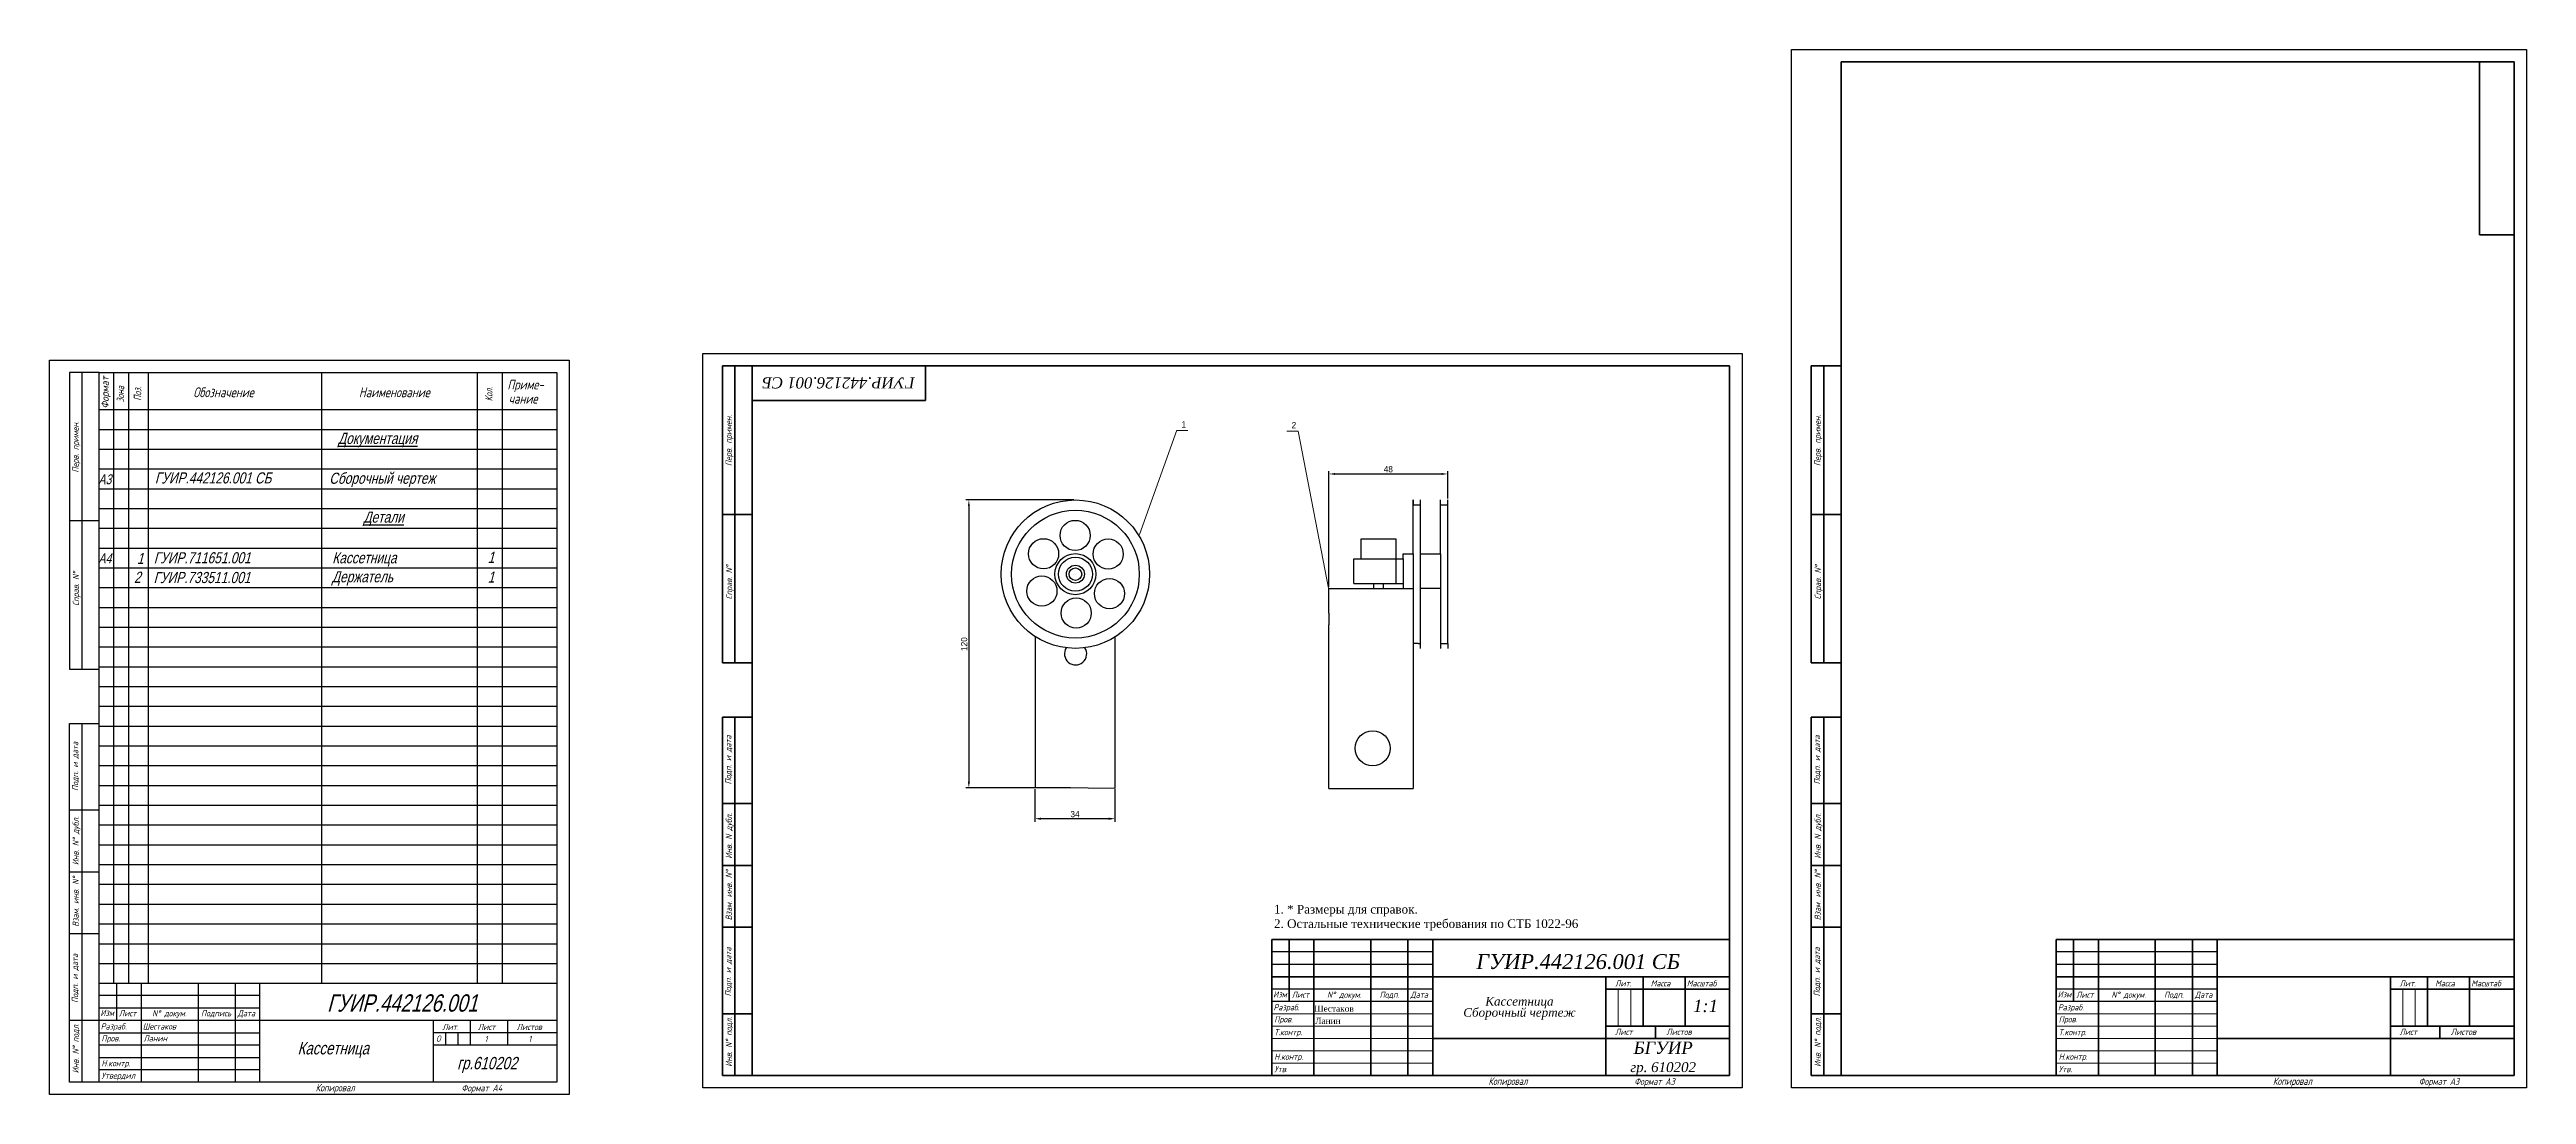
# Model space of a CAD drawing. Extents: x 1909 to 2910, y 71 to 494.
import ezdxf
from ezdxf.enums import TextEntityAlignment as Align

# ---------------------------------------------------------------- set-up
doc = ezdxf.new("R2010")
doc.units = 0
doc.header["$MEASUREMENT"] = 0
doc.layers.get('0').update_dxf_attribs({"linetype": 'CONTINUOUS'})
doc.layers.get('DEFPOINTS').update_dxf_attribs({"linetype": 'CONTINUOUS'})
for name, color, linetype in [('KONTUR', 7, 'CONTINUOUS'), ('LAYER0VIEW0', 7, 'CONTINUOUS'), ('Тонкие', 7, 'CONTINUOUS')]:
    doc.layers.add(name, color=color, linetype=linetype)
for name, color, linetype, lineweight in [('POZICIYA', 6, 'CONTINUOUS', 18), ('TXT', 1, 'CONTINUOUS', 20), ('Основная', 7, 'CONTINUOUS', 40), ('текст', 7, 'CONTINUOUS', 30), ('Толстые', 7, 'CONTINUOUS', 30), ('тонкая', 7, 'CONTINUOUS', 20)]:
    doc.layers.add(name, color=color, linetype=linetype, lineweight=lineweight)
doc.styles.add('ESKD', font='standarteskd.shx', dxfattribs={"width": 0.8, "oblique": 15})
doc.styles.add('стиль1', font='romans.shx', dxfattribs={"width": 0.75, "oblique": 15, "height": 3.5})
doc.dimstyles.get("Standard").update_dxf_attribs({"dimtxt": 3, "dimasz": 3, "dimexe": 2.5, "dimexo": 2.5, "dimgap": 1.5, "dimtad": 0, "dimtih": 1, "dimtoh": 1, "dimdec": 4, "dimzin": 0, "dimdsep": 46, "dimtxsty": 'Standard', "dimcen": -3, "dimdle": 1.25, "dimadec": 0, "dimazin": 0, "dimtfac": 0.75, "dimtdec": 4, "dimtofl": 0, "dimtmove": 0, "dimatfit": 3, "dimfxl": 1, "dimtvp": 1.5, "dimtolj": 1, "dimtzin": 0, "dimarcsym": 0})

# ---------------------------------------------------------------- blocks, each defined once
blk = doc.blocks.new('*D1')
at = {"color": 0, "lineweight": -2, "transparency": 16777216}
for p, q in [((2322.5, 311.4), (2278.9, 311.4)), ((2280.1, 308.9), (2280.1, 197.4)), ((2321.2, 194.9), (2278.9, 194.9))]:
    blk.add_line(p, q, dxfattribs=at)
at = {"color": 0, "transparency": 16777216}
for points in [[(2279.7, 308.9), (2280.5, 308.9), (2280.1, 311.4)], [(2279.7, 197.4), (2280.5, 197.4), (2280.1, 194.9)]]:
    blk.add_solid(points, dxfattribs=at)
at = {"layer": 'DEFPOINTS', "color": 0, "transparency": 16777216}
for p in [(2323.2, 311.4), (2280.1, 194.9), (2321.8, 194.9)]:
    blk.add_point(p, dxfattribs=at)
at = {"color": 0, "transparency": 16777216, "insert": (2278.2, 253.1), "char_height": 2.5, "attachment_point": 5, "rotation": 90}
blk.add_mtext('\\A1;120', dxfattribs=at)
blk = doc.blocks.new('*D4')
at = {"color": 0, "lineweight": -2, "transparency": 16777216}
for p, q in [((2306.8, 194.4), (2306.8, 181.2)), ((2339.1, 194.4), (2339.1, 181.2)), ((2309.3, 182.5), (2336.6, 182.5))]:
    blk.add_line(p, q, dxfattribs=at)
at = {"color": 0, "transparency": 16777216}
for points in [[(2309.3, 182.9), (2309.3, 182), (2306.8, 182.5)], [(2336.6, 182.9), (2336.6, 182), (2339.1, 182.5)]]:
    blk.add_solid(points, dxfattribs=at)
at = {"layer": 'DEFPOINTS', "color": 0, "transparency": 16777216}
for p in [(2306.8, 195), (2339.1, 195), (2339.1, 182.5)]:
    blk.add_point(p, dxfattribs=at)
at = {"color": 0, "transparency": 16777216, "insert": (2323, 184.3), "char_height": 2.5, "attachment_point": 5}
blk.add_mtext('\\A1;34', dxfattribs=at)
blk = doc.blocks.new('*D5')
at = {"color": 0, "lineweight": -2, "transparency": 16777216}
for p, q in [((2425.6, 276.3), (2425.6, 323.1)), ((2428.1, 321.9), (2471.1, 321.9)), ((2473.6, 312), (2473.6, 323.1))]:
    blk.add_line(p, q, dxfattribs=at)
at = {"color": 0, "transparency": 16777216}
for points in [[(2428.1, 322.3), (2428.1, 321.5), (2425.6, 321.9)], [(2471.1, 322.3), (2471.1, 321.5), (2473.6, 321.9)]]:
    blk.add_solid(points, dxfattribs=at)
at = {"layer": 'DEFPOINTS', "color": 0, "transparency": 16777216}
for p in [(2473.6, 321.9), (2473.6, 311.4), (2425.6, 275.6)]:
    blk.add_point(p, dxfattribs=at)
at = {"color": 0, "transparency": 16777216, "insert": (2449.6, 323.8), "char_height": 2.5, "attachment_point": 5}
blk.add_mtext('\\A1;48', dxfattribs=at)

msp = doc.modelspace()

# ---------------------------------------------------------------- linework, layer by layer
for p, q in [((2459.6299, 289.63687), (2459.6299, 311.42116)), ((2459.6299, 311.42116), (2459.6299, 309.42116)), ((2462.6299, 251.37767), (2462.6299, 311.37767)), ((2470.6299, 289.63687), (2470.6299, 311.42116)), ((2473.6299, 253.37767), (2473.6299, 311.37767)), ((2459.6299, 309.42116), (2461.6299, 309.42116)), ((2461.6299, 309.42116), (2462.6299, 309.42116)), ((2470.6299, 309.42116), (2473.6299, 309.42116)), ((2438.6299, 292.63687), (2438.6299, 295.63687)), ((2438.6299, 295.63687), (2452.6299, 295.63687)), ((2438.6299, 287.63687), (2438.6299, 292.63687)), ((2452.6299, 295.63687), (2452.6299, 287.63687)), ((2323.15719, 281.3779), (2323.15719, 281.3779)), ((2435.6299, 277.63687), (2435.6299, 287.63687)), ((2435.6299, 287.63687), (2445.6299, 287.63687)), ((2435.6299, 287.63687), (2438.6299, 287.63687)), ((2445.6299, 287.63687), (2455.6299, 287.63687)), ((2452.6299, 287.63687), (2452.6299, 277.63687)), ((2455.6299, 287.63687), (2455.6299, 289.63687)), ((2455.6299, 289.63687), (2459.6299, 289.63687)), ((2455.6299, 287.63687), (2455.6299, 277.63687)), ((2459.6299, 289.63687), (2459.6299, 275.63687)), ((2462.6299, 289.63687), (2470.6299, 289.63687)), ((2470.6299, 289.63687), (2470.6299, 275.63687)), ((2425.6299, 265.63687), (2425.6299, 275.63687)), ((2425.6299, 275.63687), (2435.6299, 275.63687)), ((2425.6299, 275.63687), (2459.6299, 275.63687)), ((2435.6299, 277.63687), (2455.6299, 277.63687)), ((2443.6299, 277.63687), (2443.6299, 275.63687)), ((2443.6299, 275.63687), (2447.6299, 275.63687)), ((2447.6299, 275.63687), (2447.6299, 277.63687)), ((2455.6299, 277.63687), (2455.6299, 275.63687)), ((2455.6299, 275.63687), (2459.6299, 275.63687)), ((2459.6299, 275.63687), (2459.6299, 194.66943)), ((2459.6299, 275.63687), (2459.6299, 251.37767)), ((2470.6299, 275.63687), (2462.6299, 275.63687)), ((2470.6299, 275.63687), (2470.6299, 251.37767)), ((2425.6299, 265.63687), (2425.6299, 260.90105)), ((2425.6299, 194.66943), (2425.6299, 260.90105)), ((2306.84045, 256.20323), (2306.84045, 195.03751)), ((2339.12854, 256.20323), (2339.12854, 194.66943)), ((2461.6299, 253.37767), (2459.6299, 253.37767)), ((2461.6299, 253.37767), (2462.6299, 253.37767)), ((2470.6299, 253.37767), (2473.6299, 253.37767)), ((2473.6299, 253.37767), (2473.6299, 251.37767)), ((2339.12854, 194.66943), (2306.84045, 195.03751)), ((2425.6299, 194.66943), (2459.6299, 194.66943)), ((2467.53772, 128.56982), (2402.53772, 128.56982)), ((2467.53772, 123.56982), (2402.53772, 123.56982)), ((2784.53772, 128.56982), (2719.53772, 128.56982)), ((2784.53772, 123.56982), (2719.53772, 123.56982)), ((2467.53772, 113.56982), (2402.53772, 113.56982)), ((2784.53772, 113.56982), (2719.53772, 113.56982)), ((2467.53772, 108.56982), (2402.53772, 108.56982)), ((2784.53772, 108.56982), (2719.53772, 108.56982)), ((2537.53772, 78.56982), (2537.53772, 78.56982)), ((2854.53772, 78.56982), (2854.53772, 78.56982))]:
    msp.add_line(p, q)
for centre, radius in [((2323.15719, 281.3779), 30), ((2323.15719, 281.3779), 25.82378), ((2323.04642, 297.04014), 6.10435), ((2310.28477, 289.62323), 6.10435), ((2336.40507, 289.5102), 6.10435), ((2309.60215, 274.53589), 6.10435), ((2323.15719, 281.3779), 8.29564), ((2323.15719, 281.3779), 6.88158), ((2323.15719, 281.3779), 3.63435), ((2323.15719, 281.3779), 2.55194), ((2323.15719, 281.3779), 2.55194), ((2323.47459, 265.63687), 6.10435), ((2336.91887, 273.50908), 6.10435), ((2443.2809, 210.96937), 7.07309)]:
    msp.add_circle(centre, radius)
msp.add_arc((2323.23124, 249.18197), 4.50658, 147.40321797, 32.86032833)
at = {"layer": 'KONTUR'}
for p, q in [((2612.53772, 73.56982), (2612.53772, 493.56982)), ((2612.53772, 493.56982), (2909.53772, 493.56982)), ((2909.53772, 493.56982), (2909.53772, 73.56982)), ((2172.53772, 73.56982), (2172.53772, 370.56982)), ((2172.53772, 370.56982), (2592.53772, 370.56982)), ((2592.53772, 370.56982), (2592.53772, 73.56982)), ((2592.53772, 73.56982), (2172.53772, 73.56982)), ((2909.53772, 73.56982), (2612.53772, 73.56982))]:
    msp.add_line(p, q, dxfattribs=at)
at = {"layer": 'POZICIYA', "color": 7}
for p, q in [((2349.00264, 297.44968), (2364.13901, 339.58515)), ((2364.10633, 339.50613), (2368.60633, 339.50613)), ((2408.62301, 339.25923), (2413.12301, 339.25923)), ((2425.61168, 275.05546), (2413.14486, 339.25095))]:
    msp.add_line(p, q, dxfattribs=at)
at = {"layer": 'Основная'}
for p, q in [((2632.53772, 118.56982), (2632.53772, 488.56982)), ((2904.53772, 488.56982), (2632.53772, 488.56982)), ((2890.53772, 418.56982), (2890.53772, 488.56982)), ((2904.53772, 78.56982), (2904.53772, 488.56982)), ((2890.53772, 418.56982), (2904.53772, 418.56982)), ((2180.53772, 365.56982), (2180.53772, 245.56982)), ((2587.53772, 365.56982), (2180.53772, 365.56982)), ((2185.53772, 245.56982), (2185.53772, 365.56982)), ((2192.53772, 118.56982), (2192.53772, 365.56982)), ((2262.53772, 351.56982), (2262.53772, 365.56982)), ((2587.53772, 78.56982), (2587.53772, 365.56982)), ((2620.53772, 365.56982), (2620.53772, 245.56982)), ((2632.53772, 365.56982), (2620.53772, 365.56982)), ((2625.53772, 245.56982), (2625.53772, 365.56982)), ((2262.53772, 351.56982), (2192.53772, 351.56982)), ((2192.53772, 305.56982), (2180.53772, 305.56982)), ((2632.53772, 305.56982), (2620.53772, 305.56982)), ((2192.53772, 245.56982), (2180.53772, 245.56982)), ((2632.53772, 245.56982), (2620.53772, 245.56982)), ((2180.53772, 78.56982), (2180.53772, 223.56982)), ((2192.53772, 223.56982), (2180.53772, 223.56982)), ((2185.53772, 78.56982), (2185.53772, 223.56982)), ((2620.53772, 78.56982), (2620.53772, 223.56982)), ((2632.53772, 223.56982), (2620.53772, 223.56982)), ((2625.53772, 78.56982), (2625.53772, 223.56982)), ((2192.53772, 188.56982), (2180.53772, 188.56982)), ((2632.53772, 188.56982), (2620.53772, 188.56982)), ((2192.53772, 163.56982), (2180.53772, 163.56982)), ((2632.53772, 163.56982), (2620.53772, 163.56982)), ((2192.53772, 138.56982), (2180.53772, 138.56982)), ((2402.53772, 133.56982), (2402.53772, 78.56982)), ((2587.53772, 133.56982), (2402.53772, 133.56982)), ((2409.53772, 108.56982), (2409.53772, 133.56982)), ((2419.53772, 133.56982), (2419.53772, 78.56982)), ((2442.53772, 78.56982), (2442.53772, 133.56982)), ((2457.53772, 133.56982), (2457.53772, 78.56982)), ((2467.53772, 133.56982), (2467.53772, 78.56982)), ((2632.53772, 138.56982), (2620.53772, 138.56982)), ((2719.53772, 133.56982), (2719.53772, 78.56982)), ((2904.53772, 133.56982), (2719.53772, 133.56982)), ((2726.53772, 108.56982), (2726.53772, 133.56982)), ((2736.53772, 133.56982), (2736.53772, 78.56982)), ((2759.53772, 78.56982), (2759.53772, 133.56982)), ((2774.53772, 133.56982), (2774.53772, 78.56982)), ((2784.53772, 133.56982), (2784.53772, 78.56982)), ((2192.53772, 78.56982), (2192.53772, 118.56982)), ((2402.53772, 118.56982), (2587.53772, 118.56982)), ((2537.53772, 118.56982), (2537.53772, 78.56982)), ((2537.53772, 113.56982), (2587.53772, 113.56982)), ((2552.53772, 118.56982), (2552.53772, 98.56982)), ((2569.53772, 118.56982), (2569.53772, 98.56982)), ((2632.53772, 78.56982), (2632.53772, 118.56982)), ((2719.53772, 118.56982), (2904.53772, 118.56982)), ((2854.53772, 118.56982), (2854.53772, 78.56982)), ((2854.53772, 113.56982), (2904.53772, 113.56982)), ((2869.53772, 118.56982), (2869.53772, 98.56982)), ((2886.53772, 118.56982), (2886.53772, 98.56982)), ((2192.53772, 103.56982), (2180.53772, 103.56982)), ((2632.53772, 103.56982), (2620.53772, 103.56982)), ((2587.53772, 93.56982), (2467.53772, 93.56982)), ((2587.53772, 98.56982), (2537.53772, 98.56982)), ((2557.53772, 98.56982), (2557.53772, 93.56982)), ((2904.53772, 93.56982), (2784.53772, 93.56982)), ((2904.53772, 98.56982), (2854.53772, 98.56982)), ((2874.53772, 98.56982), (2874.53772, 93.56982)), ((2587.53772, 78.56982), (2180.53772, 78.56982)), ((2904.53772, 78.56982), (2620.53772, 78.56982))]:
    msp.add_line(p, q, dxfattribs=at)
at = {"layer": 'Толстые'}
for p, q in [((1916.59298, 362.93587), (1916.59298, 242.93587)), ((1928.59298, 362.93587), (1916.59298, 362.93587)), ((1921.59298, 362.93587), (1921.59298, 242.93587)), ((1928.59298, 75.93587), (1928.59298, 362.93587)), ((1928.59298, 362.93587), (2113.59298, 362.93587)), ((1934.59298, 115.93587), (1934.59298, 362.93587)), ((1940.59298, 115.93587), (1940.59298, 362.93587)), ((1948.59298, 115.93587), (1948.59298, 362.93587)), ((2018.59298, 115.93587), (2018.59298, 362.93587)), ((2081.59298, 115.93587), (2081.59298, 362.93587)), ((2091.59298, 115.93587), (2091.59298, 362.93587)), ((2113.59298, 362.93587), (2113.59298, 75.93587)), ((1928.59298, 347.93587), (2113.59298, 347.93587)), ((1928.59298, 339.93587), (2113.59298, 339.93587)), ((1928.59298, 331.93587), (2113.59298, 331.93587)), ((1928.59298, 323.93587), (2113.59298, 323.93587)), ((1928.59298, 315.93587), (2113.59298, 315.93587)), ((1928.59298, 302.93587), (1916.59298, 302.93587)), ((1928.59298, 307.93587), (2113.59298, 307.93587)), ((1928.59298, 299.93587), (2113.59298, 299.93587)), ((1928.59298, 291.93587), (2113.59298, 291.93587)), ((1928.59298, 283.93587), (2113.59298, 283.93587)), ((1928.59298, 275.93587), (2113.59298, 275.93587)), ((1928.59298, 267.93587), (2113.59298, 267.93587)), ((1928.59298, 259.93587), (2113.59298, 259.93587)), ((1928.59298, 251.93587), (2113.59298, 251.93587)), ((1916.59298, 242.93587), (1928.59298, 242.93587)), ((1928.59298, 243.93587), (2113.59298, 243.93587)), ((1928.59298, 235.93587), (2113.59298, 235.93587)), ((1916.59298, 220.93587), (1928.59298, 220.93587)), ((1916.59298, 75.93587), (1916.59298, 220.93587)), ((1921.59298, 220.93587), (1921.59298, 75.93587)), ((1928.59298, 227.93587), (2113.59298, 227.93587)), ((1928.59298, 219.93587), (2113.59298, 219.93587)), ((1928.59298, 211.93587), (2113.59298, 211.93587)), ((1928.59298, 203.93587), (2113.59298, 203.93587)), ((1928.59298, 195.93587), (2113.59298, 195.93587)), ((1928.59298, 185.93587), (1916.59298, 185.93587)), ((1928.59298, 187.93587), (2113.59298, 187.93587)), ((1928.59298, 179.93587), (2113.59298, 179.93587)), ((1928.59298, 171.93587), (2113.59298, 171.93587)), ((1916.59298, 160.93587), (1928.59298, 160.93587)), ((1928.59298, 163.93587), (2113.59298, 163.93587)), ((1928.59298, 155.93587), (2113.59298, 155.93587)), ((1928.59298, 147.93587), (2113.59298, 147.93587)), ((1928.59298, 135.93587), (1916.59298, 135.93587)), ((1928.59298, 139.93587), (2113.59298, 139.93587)), ((1928.59298, 131.93587), (2113.59298, 131.93587)), ((1928.59298, 123.93587), (2113.59298, 123.93587)), ((1928.59298, 115.93587), (2113.59298, 115.93587)), ((1928.59298, 115.93587), (2113.59298, 115.93587)), ((1935.59298, 115.93587), (1935.59298, 100.93587)), ((1945.59298, 115.93587), (1945.59298, 75.93587)), ((1968.59298, 115.93587), (1968.59298, 75.93587)), ((1983.59298, 115.93587), (1983.59298, 75.93587)), ((1993.59298, 75.93587), (1993.59298, 115.93587)), ((1916.59298, 100.93587), (2113.59298, 100.93587)), ((1928.59298, 105.93587), (1993.59298, 105.93587)), ((2063.59298, 100.93587), (2063.59298, 75.93587)), ((2078.59298, 100.93587), (2078.59298, 90.93587)), ((2093.59298, 100.93587), (2093.59298, 90.93587)), ((2113.59298, 95.93587), (2063.59298, 95.93587)), ((2113.59298, 90.93587), (2063.59298, 90.93587)), ((2113.59298, 75.93587), (1916.59298, 75.93587))]:
    msp.add_line(p, q, dxfattribs=at)
at = {"layer": 'тонкая'}
for p, q in [((2542.52536, 113.36112), (2542.52536, 98.56982)), ((2547.60331, 113.36112), (2547.60331, 98.56982)), ((2859.52536, 113.36112), (2859.52536, 98.56982)), ((2864.60331, 113.36112), (2864.60331, 98.56982)), ((2402.53772, 103.56982), (2467.53772, 103.56982)), ((2719.53772, 103.56982), (2784.53772, 103.56982)), ((2467.53772, 98.56982), (2402.53772, 98.56982)), ((2467.53772, 93.56982), (2402.53772, 93.56982)), ((2784.53772, 98.56982), (2719.53772, 98.56982)), ((2784.53772, 93.56982), (2719.53772, 93.56982))]:
    msp.add_line(p, q, dxfattribs=at)
for points in [[(2402.53772, 88.56982), (2467.53772, 88.56982)], [(2402.53772, 83.56982), (2467.53772, 83.56982)], [(2719.53772, 88.56982), (2784.53772, 88.56982)], [(2719.53772, 83.56982), (2784.53772, 83.56982)]]:
    msp.add_lwpolyline(points, dxfattribs=at)
at = {"layer": 'Тонкие'}
for p, q in [((1908.59298, 70.93587), (1908.59298, 367.93587)), ((1908.59298, 367.93587), (2118.59298, 367.93587)), ((2118.59298, 367.93587), (2118.59298, 70.93587)), ((1993.59298, 110.93587), (1928.59298, 110.93587)), ((1928.59298, 95.93587), (1993.59298, 95.93587)), ((1993.59298, 90.93587), (1928.59298, 90.93587)), ((2068.59298, 95.93587), (2068.59298, 90.93587)), ((2073.59298, 95.93587), (2073.59298, 90.93587)), ((1928.59298, 85.93587), (1993.59298, 85.93587)), ((1993.59298, 80.93587), (1928.59298, 80.93587)), ((2118.59298, 70.93587), (1908.59298, 70.93587))]:
    msp.add_line(p, q, dxfattribs=at)

# ---------------------------------------------------------------- texts
at = {"attachment_point": 1, "style": 'ESKD'}
for s, width, insert, char_height in [('{\\LДокументация}', 57.5242003, (2025.19966, 338.54074), 4.5), ('A3', 6.1617921, (1928.36501, 321.75204), 4), ('ГУИР.442126.001 СБ', 65.8191618, (1951.16922, 322.55658), 4.5), (' Сборочный чертеж', 56.9484502, (2020.28765, 322.42351), 4.5), ('{\\LДетали}', 57.5242003, (2035.43404, 306.70931), 4.5), ('ГУИР.711651.001', 65.8191618, (1950.72717, 290.25592), 4.5), ('1', 6.1617921, (2085.6678, 290.43832), 4.5), ('A4', 6.1617921, (1928.36718, 289.79686), 4), ('2', 6.1617921, (1942.74778, 282.36976), 4.5), ('1', 6.1617921, (1943.90977, 289.98272), 4.5), ('ГУИР.733511.001', 65.8191618, (1950.64404, 282.27058), 4.5), ('Держатель', 56.9484502, (2022.69208, 282.58604), 4.5), ('Кассетница', 56.9484502, (2022.83544, 290.24675), 4.5), ('1', 6.1617921, (2085.6678, 282.43832), 4.5)]:
    msp.add_mtext_dynamic_manual_height_columns(s, width=width, gutter_width=50, heights=[0], dxfattribs=dict(at, insert=insert, char_height=char_height))
at = {"color": 0, "insert": (2051.17027, 107.88767), "char_height": 7, "width": 120, "attachment_point": 5, "style": 'ESKD'}
msp.add_mtext('ГУИР.{\\C256;442126.001}', dxfattribs=at)
at = {"color": 0, "lineweight": 20, "char_height": 5, "attachment_point": 1, "style": 'ESKD'}
for s, insert, width in [('Кассетница', (2008.83139, 92.1461), 71.3016524), ('гр.610202{\\H0.7x; }', (2073.30028, 86.12268), 105.9279495)]:
    msp.add_mtext(s, dxfattribs=dict(at, insert=insert, width=width))
at = {"layer": 'LAYER0VIEW0', "color": 7, "insert": (2227.41587, 358.78075), "char_height": 4.5, "width": 103.5, "attachment_point": 5, "rotation": 180}
msp.add_mtext('{\\fTimes New Roman|b0|i1|c204|p18;ГУИР.442\\fTimes New Roman|b0|i1|c0|p18;126\\fTimes New Roman|b0|i1|c204|p18;.001 СБ}', dxfattribs=at)
at = {"layer": 'LAYER0VIEW0', "color": 7, "attachment_point": 5}
for s, insert, char_height, width in [('{\\fTimes New Roman|b0|i1|c204|p18;ГУИР.442\\fTimes New Roman|b0|i1|c0|p18;126\\fTimes New Roman|b0|i1|c204|p18;.001 СБ}', (2526.3205, 124.6279), 6, 103.5), ('{\\fTimes New Roman|b0|i0|c204|p18;Шестаков}', (2427.65503, 105.66167), 2.5, 22.8186), ('{\\fTimes New Roman|b0|i0|c204|p18;Ланин}', (2425.16675, 100.68812), 2.5, 22.8186), ('{\\fTimes New Roman|b0|i1|c204|p18;1:1}', (2577.79718, 106.71796), 5, 5.1481), ('{\\fTimes New Roman|b0|i1|c204|p18;БГУИР \\H0.8x;гр. 610202}', (2560.67334, 85.52608), 5, 30.4180514)]:
    msp.add_mtext(s, dxfattribs=dict(at, insert=insert, char_height=char_height, width=width))
at = {"layer": 'LAYER0VIEW0', "color": 7, "insert": (2502.59193, 105.81244), "char_height": 3.5, "width": 67.4773, "attachment_point": 5, "line_spacing_factor": 0.771429}
msp.add_mtext('{\\fTimes New Roman|b0|i1|c204|p18;Кассетница \\PСборочный чертеж}', dxfattribs=at)
at = {"layer": 'POZICIYA', "color": 7}
for s, p in [('1', (2365.99815, 343.16159)), ('2', (2410.51483, 342.91469))]:
    msp.add_text(s, height=2.5, dxfattribs=at).set_placement(p, align=Align.TOP_LEFT)
at = {"layer": 'TXT', "color": 7, "insert": (2403.39832, 147.61805), "char_height": 3.5, "width": 185, "attachment_point": 1}
msp.add_mtext('\\A1;{\\fTimes New Roman|b0|i0|c204|p18;1. * Размеры для справок.\\fTimes New Roman|b0|i0|c0|p18;\\P\\fTimes New Roman|b0|i0|c204|p18;2\\fTimes New Roman|b0|i0|c0|p18;. \\fTimes New Roman|b0|i0|c204|p18;Остальные технические требования по СТБ 1022-96}', dxfattribs=at)
at = {"layer": 'текст', "style": 'стиль1', "oblique": 15, "width": 0.684211}
msp.add_text('Формат', height=3, rotation=90, dxfattribs=at).set_placement((1932.49883, 348.34599), (1932.49883, 361.34599), align=Align.FIT)
at = {"layer": 'текст', "style": 'стиль1', "oblique": 15}
for s, height, width, p in [('Зона', 3, 0.684211, (1938.75628, 350.73924)), ('Поз.', 3, 0.684211, (1945.65974, 351.49765)), ('Кол.', 3, 0.684211, (2087.59338, 351.28862)), ('Перв. примен.', 2.5, 0.75, (2184.29063, 325.08232)), ('Перв. примен.', 2.5, 0.75, (2624.29063, 325.08232)), ('Перв. примен.', 2.5, 0.75, (1920.34589, 322.44837)), ('Справ. N%%d', 2.5, 0.75, (1920.50096, 268.56329)), ('Справ. N%%d', 2.5, 0.75, (2184.4457, 271.19724)), ('Справ. N%%d', 2.5, 0.75, (2624.4457, 271.19724)), ('Подп. и дата', 2.5, 0.75, (1920.16674, 193.70625)), ('Подп. и дата', 2.5, 0.75, (2184.11148, 196.3402)), ('Подп. и дата', 2.5, 0.75, (2624.11148, 196.3402)), ('Инв. N дубл.', 2.5, 0.75, (2184.35612, 166.31531)), ('Инв. N дубл.', 2.5, 0.75, (2624.35612, 166.31531)), ('Инв. N%%d дубл.', 2.5, 0.75, (1920.41137, 163.68136)), ('Взам. инв. N%%d', 2.5, 0.75, (1920.41137, 138.75409)), ('Взам. инв. N%%d', 2.5, 0.75, (2184.35612, 141.38804)), ('Взам. инв. N%%d', 2.5, 0.75, (2624.35612, 141.38804)), ('Подп. и дата', 2.5, 0.75, (1920.11652, 107.96951)), ('Подп. и дата', 2.5, 0.75, (2184.06126, 110.60346)), ('Подп. и дата', 2.5, 0.75, (2624.06126, 110.60346)), ('Инв. N%%d подл.', 2.5, 0.75, (1920.41137, 79.5033)), ('Инв. N%%d подл.', 2.5, 0.75, (2184.35612, 82.13725)), ('Инв. N%%d подл.', 2.5, 0.75, (2624.35612, 82.13725))]:
    msp.add_text(s, height=height, rotation=90, dxfattribs=dict(at, width=width)).set_placement(p)
at = {"layer": 'текст', "style": 'стиль1', "oblique": 15, "width": 0.75}
for s, height, p in [('Обозначение', 4, (1966.68134, 352.93587)), ('Наименование', 4, (2033.59298, 352.93587)), ('Приме-', 4, (2093.59298, 356.06214)), ('чание', 4, (2094.13933, 350.31812)), ('Изм', 2.5, (2403.08285, 110.18193)), ('Лист', 2.5, (2410.55861, 110.03163)), ('N%%d докум. ', 2.5, (2424.84228, 110.03163)), ('Подп.', 2.5, (2446.09478, 110.03163)), ('Дата', 2.5, (2458.54589, 110.03163)), ('Лит.', 2.5, (2541.25569, 114.635)), ('Масса', 2.5, (2555.63019, 114.635)), ('Масштаб', 2.5, (2570.22241, 114.635)), ('Изм', 2.5, (2720.08285, 110.18193)), ('Лист', 2.5, (2727.55861, 110.03163)), ('N%%d докум. ', 2.5, (2741.84228, 110.03163)), ('Подп.', 2.5, (2763.09478, 110.03163)), ('Дата', 2.5, (2775.54589, 110.03163)), ('Лит.', 2.5, (2858.25569, 114.635)), ('Масса', 2.5, (2872.63019, 114.635)), ('Масштаб', 2.5, (2887.22241, 114.635)), ('Изм', 2.5, (1929.1381, 102.70354)), ('Лист', 2.5, (1936.61387, 102.55324)), ('N%%d докум. ', 2.5, (1950.06983, 102.55324)), ('Подпись', 2.5, (1969.81295, 102.55324)), ('Дата', 2.5, (1984.60115, 102.55324)), ('Разраб.', 2.5, (2403.19902, 104.931)), ('Пров.', 2.5, (2403.49992, 100.09888)), ('Разраб.', 2.5, (2720.19902, 104.931)), ('Пров.', 2.5, (2720.49992, 100.09888)), ('Разраб.', 2.5, (1929.25427, 97.21927)), ('Пров.', 2.5, (1929.55517, 92.38716)), ('Шестаков', 2.5, (1946.25427, 97.21927)), ('Ланин', 2.5, (1946.55517, 92.38716)), ('О   ', 2.5, (2064.81636, 92.30704)), ('Лит.', 2.5, (2067.31094, 97.00105)), ('Лист   ', 2.5, (2081.68544, 97.00105)), ('1   ', 2.5, (2084.39727, 92.13228)), ('Листов', 2.5, (2097.37356, 97.00105)), ('1', 2.5, (2102.0861, 92.17597)), ('Т.контр.', 2.5, (2403.49992, 94.90397)), ('Лист', 2.5, (2541.25569, 95.02113)), ('Листов', 2.5, (2561.9801, 95.02113)), ('Т.контр.', 2.5, (2720.49992, 94.90397)), ('Лист', 2.5, (2858.25569, 95.02113)), ('Листов', 2.5, (2878.9801, 95.02113)), ('Н.контр.', 2.5, (1929.55517, 82.3478)), ('Утв.', 2.5, (2403.49992, 79.96214)), ('Н.контр.', 2.5, (2403.49992, 84.98175)), ('Утв.', 2.5, (2720.49992, 79.96214)), ('Н.контр.', 2.5, (2720.49992, 84.98175)), ('Утвердил', 2.5, (1929.55517, 77.32819)), ('Копировал', 3, (2016.12851, 72.18587)), ('Формат А4', 2.75, (2075.05708, 72.18587)), ('Копировал', 3, (2490.07325, 74.81982)), ('Формат А3', 2.75, (2549.00182, 74.81982)), ('Копировал', 3, (2807.07325, 74.81982)), ('Формат А3', 2.75, (2866.00182, 74.81982))]:
    msp.add_text(s, height=height, dxfattribs=at).set_placement(p)

# ---------------------------------------------------------------- dimensions: what is measured, and where the dimension line sits
dim = msp.add_linear_dim(base=(2473.6299, 321.87609), p1=(2425.6299, 275.63687), p2=(2473.6299, 311.37767), dimstyle='Standard', override={"dimtxt": 2.5, "dimasz": 2.5, "dimexe": 1.25, "dimexo": 0.625, "dimgap": 0.625, "dimtad": 1, "dimtih": 0, "dimtoh": 0, "dimzin": 8, "dimlunit": 6, "dimcen": 2.5, "dimtofl": 1, "dimtvp": 0})
dim.commit()
dim.dimension.update_dxf_attribs({"geometry": '*D5', "text_midpoint": (2449.6299, 323.75109)})
dim = msp.add_linear_dim(base=(2280.10512, 194.86664), p1=(2323.15719, 311.3779), p2=(2321.82896, 194.86664), angle=90, text='120', dimstyle='Standard', override={"dimtxt": 2.5, "dimasz": 2.5, "dimexe": 1.25, "dimexo": 0.625, "dimgap": 0.625, "dimtad": 1, "dimtih": 0, "dimtoh": 0, "dimzin": 8, "dimlunit": 6, "dimcen": 2.5, "dimtofl": 1, "dimtvp": 0})
dim.commit()
dim.dimension.update_dxf_attribs({"geometry": '*D1', "text_midpoint": (2278.23012, 253.12227)})
dim = msp.add_linear_dim(base=(2339.12854, 182.46472), p1=(2306.84045, 195.03751), p2=(2339.12854, 195.03751), text='34', dimstyle='Standard', override={"dimtxt": 2.5, "dimasz": 2.5, "dimexe": 1.25, "dimexo": 0.625, "dimgap": 0.625, "dimtad": 1, "dimtih": 0, "dimtoh": 0, "dimzin": 8, "dimlunit": 6, "dimcen": 2.5, "dimtofl": 1, "dimtvp": 0})
dim.commit()
dim.dimension.update_dxf_attribs({"geometry": '*D4', "text_midpoint": (2322.9845, 184.33972)})

doc.saveas('drawing.dxf')
